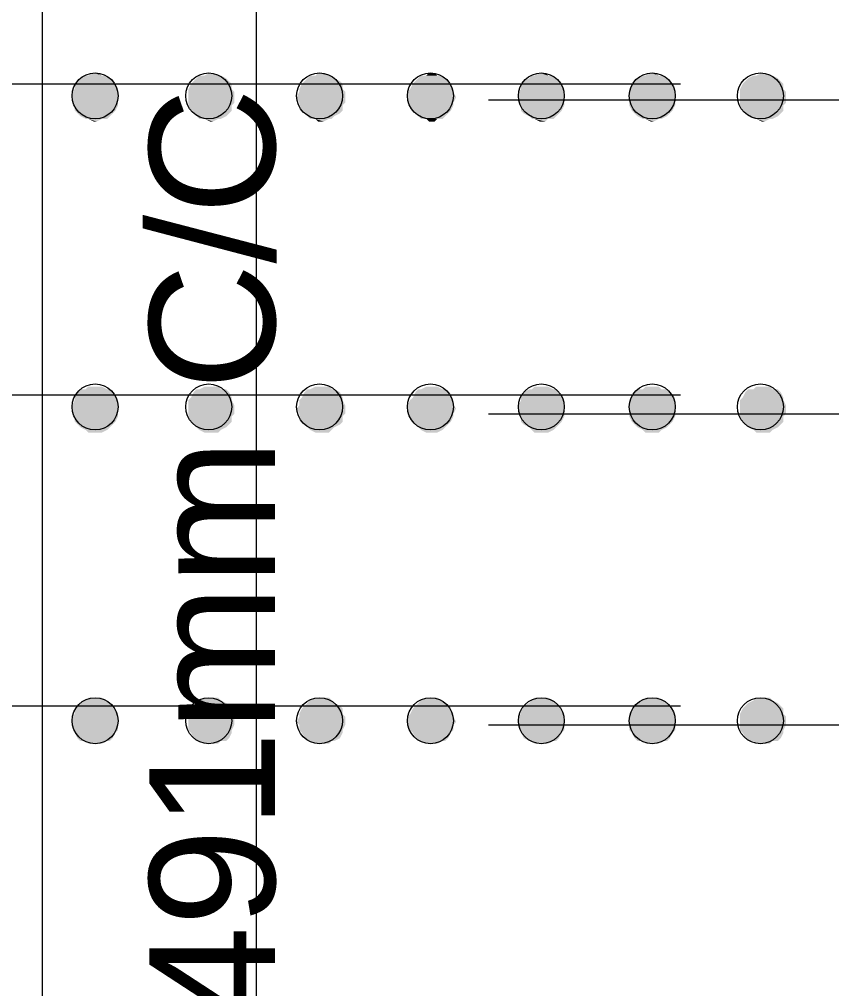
# Model space of a CAD drawing. Header units: inches. Extents: x 2 to 136, y 1 to 96.
# Drawn here: x 31.37 to 37.26, y 52.26 to 59.27 of the extents above; entities that cross this region are included whole.
import ezdxf

# ---------------------------------------------------------------- set-up
doc = ezdxf.new("R2010")
doc.units = ezdxf.units.IN
doc.header["$MEASUREMENT"] = 0
doc.layers.add('PDF_COLUMN', color=251, linetype='Continuous', true_color=0x636466)
doc.layers.add('PDF_Outer Line', color=165, linetype='Continuous', true_color=0x5258ac)
doc.layers.add('PDF_FLOOR LINES', color=7, linetype='Continuous')
doc.layers.add('PDF_Text', color=7, linetype='Continuous')
doc.styles.add('PDF Arial', font='arial.ttf')

msp = doc.modelspace()

# ---------------------------------------------------------------- linework, layer by layer
at = {"layer": 'PDF_COLUMN', "color": 7, "lineweight": 0}
for centre in [(31.9232, 58.719), (32.7457, 58.719), (31.9232, 56.467), (32.7457, 56.467), (31.9232, 54.1954), (32.7457, 54.1954)]:
    msp.add_circle(centre, 0.1665, dxfattribs=at)
at = {"layer": 'PDF_COLUMN', "lineweight": 0}
for centre in [(33.5486, 58.719), (34.3515, 58.719), (35.1544, 58.719), (35.9573, 58.719), (36.7406, 58.719), (33.5486, 56.467), (34.3515, 56.467), (35.1544, 56.467), (35.9573, 56.467), (36.7406, 56.467), (33.5486, 54.1954), (34.3515, 54.1954), (35.1544, 54.1954), (35.9573, 54.1954), (36.7406, 54.1954)]:
    msp.add_circle(centre, 0.1665, dxfattribs=at)
at = {"layer": 'PDF_COLUMN', "color": 7, "transparency": 33554559}
for points in [[(31.9134, 58.8855), (31.9722, 58.8659), (31.8743, 58.8659)], [(31.933, 58.8855), (31.9134, 58.8855), (31.9722, 58.8659)], [(32.7555, 58.8855), (32.8142, 58.8659), (32.7163, 58.8659)], [(32.7751, 58.8855), (32.7555, 58.8855), (32.8142, 58.8659)], [(31.7959, 58.8267), (32.0701, 58.8071), (31.7764, 58.8071)], [(32.0701, 58.8071), (31.7764, 58.8071), (32.0897, 58.768)], [(31.7764, 58.8071), (32.0897, 58.768), (31.7764, 58.768)], [(31.8155, 58.8463), (32.0505, 58.8267), (31.7959, 58.8267)], [(32.0505, 58.8267), (31.7959, 58.8267), (32.0701, 58.8071)], [(31.8547, 58.8659), (32.0309, 58.8463), (31.8155, 58.8463)], [(32.0309, 58.8463), (31.8155, 58.8463), (32.0505, 58.8267)], [(31.8743, 58.8659), (32.0114, 58.8659), (31.8547, 58.8659)], [(32.0114, 58.8659), (31.8547, 58.8659), (32.0309, 58.8463)], [(31.9722, 58.8659), (31.8743, 58.8659), (32.0114, 58.8659)], [(32.6184, 58.8071), (32.9122, 58.768), (32.5988, 58.768)], [(32.638, 58.8267), (32.9122, 58.8071), (32.6184, 58.8071)], [(32.9122, 58.8071), (32.6184, 58.8071), (32.9122, 58.768)], [(32.6576, 58.8463), (32.8926, 58.8267), (32.638, 58.8267)], [(32.8926, 58.8267), (32.638, 58.8267), (32.9122, 58.8071)], [(32.6772, 58.8659), (32.873, 58.8463), (32.6576, 58.8463)], [(32.873, 58.8463), (32.6576, 58.8463), (32.8926, 58.8267)], [(32.7163, 58.8659), (32.8338, 58.8659), (32.6772, 58.8659)], [(32.8338, 58.8659), (32.6772, 58.8659), (32.873, 58.8463)], [(32.8142, 58.8659), (32.7163, 58.8659), (32.8338, 58.8659)], [(31.7764, 58.768), (32.0897, 58.7484), (31.7568, 58.7484)], [(32.0897, 58.7484), (31.7568, 58.7484), (32.0897, 58.7092)], [(31.7568, 58.7484), (32.0897, 58.7092), (31.7568, 58.7092)], [(32.0897, 58.768), (31.7764, 58.768), (32.0897, 58.7484)], [(32.9122, 58.768), (32.5988, 58.768), (32.9317, 58.7484)], [(32.5988, 58.768), (32.9317, 58.7484), (32.5988, 58.7484)], [(32.9317, 58.7484), (32.5988, 58.7484), (32.9317, 58.7092)], [(32.5988, 58.7484), (32.9317, 58.7092), (32.5988, 58.7092)], [(32.0897, 58.7092), (31.7568, 58.7092), (32.0897, 58.6701)], [(31.7568, 58.7092), (32.0897, 58.6701), (31.7568, 58.6701)], [(32.0897, 58.6701), (31.7568, 58.6701), (32.0897, 58.6505)], [(31.7568, 58.6701), (32.0897, 58.6505), (31.7764, 58.6505)], [(32.9317, 58.7092), (32.5988, 58.7092), (32.9317, 58.6701)], [(32.5988, 58.7092), (32.9317, 58.6701), (32.5988, 58.6701)], [(32.9317, 58.6701), (32.5988, 58.6701), (32.9122, 58.6505)], [(32.5988, 58.6701), (32.9122, 58.6505), (32.5988, 58.6505)], [(32.0897, 58.6505), (31.7764, 58.6505), (32.0701, 58.6113)], [(31.7764, 58.6505), (32.0701, 58.6113), (31.7764, 58.6113)], [(32.0701, 58.6113), (31.7764, 58.6113), (32.0505, 58.5917)], [(31.7764, 58.6113), (32.0505, 58.5917), (31.7959, 58.5917)], [(32.9122, 58.6505), (32.5988, 58.6505), (32.9122, 58.6113)], [(32.5988, 58.6505), (32.9122, 58.6113), (32.6184, 58.6113)], [(32.9122, 58.6113), (32.6184, 58.6113), (32.8926, 58.5917)], [(32.6184, 58.6113), (32.8926, 58.5917), (32.638, 58.5917)], [(32.0505, 58.5917), (31.7959, 58.5917), (32.0309, 58.5722)], [(31.7959, 58.5917), (32.0309, 58.5722), (31.8155, 58.5722)], [(32.0309, 58.5722), (31.8155, 58.5722), (32.0114, 58.5526)], [(31.8155, 58.5722), (32.0114, 58.5526), (31.8547, 58.5526)], [(32.0114, 58.5526), (31.8547, 58.5526), (31.9722, 58.5526)], [(31.8547, 58.5526), (31.9722, 58.5526), (31.8743, 58.5526)], [(31.9722, 58.5526), (31.8743, 58.5526), (31.933, 58.533)], [(31.8743, 58.5526), (31.933, 58.533), (31.9134, 58.533)], [(32.8926, 58.5917), (32.638, 58.5917), (32.873, 58.5722)], [(32.638, 58.5917), (32.873, 58.5722), (32.6576, 58.5722)], [(32.873, 58.5722), (32.6576, 58.5722), (32.8338, 58.5526)], [(32.6576, 58.5722), (32.8338, 58.5526), (32.6772, 58.5526)], [(32.8338, 58.5526), (32.6772, 58.5526), (32.8142, 58.5526)], [(32.6772, 58.5526), (32.8142, 58.5526), (32.7163, 58.5526)], [(32.8142, 58.5526), (32.7163, 58.5526), (32.7751, 58.533)], [(32.7163, 58.5526), (32.7751, 58.533), (32.7555, 58.533)], [(31.7959, 56.5747), (32.0701, 56.5355), (31.7764, 56.5355)], [(31.8155, 56.5943), (32.0505, 56.5747), (31.7959, 56.5747)], [(32.0505, 56.5747), (31.7959, 56.5747), (32.0701, 56.5355)], [(31.8547, 56.5943), (32.0309, 56.5943), (31.8155, 56.5943)], [(32.0309, 56.5943), (31.8155, 56.5943), (32.0505, 56.5747)], [(31.8743, 56.6139), (32.0114, 56.5943), (31.8547, 56.5943)], [(32.0114, 56.5943), (31.8547, 56.5943), (32.0309, 56.5943)], [(31.9134, 56.6139), (31.9722, 56.6139), (31.8743, 56.6139)], [(31.9722, 56.6139), (31.8743, 56.6139), (32.0114, 56.5943)], [(31.933, 56.6139), (31.9134, 56.6139), (31.9722, 56.6139)], [(32.638, 56.5747), (32.9122, 56.5355), (32.6184, 56.5355)], [(32.6576, 56.5943), (32.8926, 56.5747), (32.638, 56.5747)], [(32.8926, 56.5747), (32.638, 56.5747), (32.9122, 56.5355)], [(32.6772, 56.5943), (32.873, 56.5943), (32.6576, 56.5943)], [(32.873, 56.5943), (32.6576, 56.5943), (32.8926, 56.5747)], [(32.7163, 56.6139), (32.8338, 56.5943), (32.6772, 56.5943)], [(32.8338, 56.5943), (32.6772, 56.5943), (32.873, 56.5943)], [(32.7555, 56.6139), (32.8142, 56.6139), (32.7163, 56.6139)], [(32.8142, 56.6139), (32.7163, 56.6139), (32.8338, 56.5943)], [(32.7751, 56.6139), (32.7555, 56.6139), (32.8142, 56.6139)], [(31.7764, 56.516), (32.0897, 56.4768), (31.7568, 56.4768)], [(32.0701, 56.5355), (31.7764, 56.5355), (32.0897, 56.516)], [(31.7764, 56.5355), (32.0897, 56.516), (31.7764, 56.516)], [(32.0897, 56.516), (31.7764, 56.516), (32.0897, 56.4768)], [(32.6184, 56.5355), (32.9122, 56.516), (32.5988, 56.516)], [(32.9122, 56.516), (32.5988, 56.516), (32.9317, 56.4768)], [(32.5988, 56.516), (32.9317, 56.4768), (32.5988, 56.4768)], [(32.9122, 56.5355), (32.6184, 56.5355), (32.9122, 56.516)], [(32.0897, 56.4768), (31.7568, 56.4768), (32.0897, 56.4572)], [(31.7568, 56.4768), (32.0897, 56.4572), (31.7568, 56.4572)], [(32.0897, 56.4572), (31.7568, 56.4572), (32.0897, 56.418)], [(31.7568, 56.4572), (32.0897, 56.418), (31.7568, 56.418)], [(32.9317, 56.4768), (32.5988, 56.4768), (32.9317, 56.4572)], [(32.5988, 56.4768), (32.9317, 56.4572), (32.5988, 56.4572)], [(32.9317, 56.4572), (32.5988, 56.4572), (32.9317, 56.418)], [(32.5988, 56.4572), (32.9317, 56.418), (32.5988, 56.418)], [(32.0897, 56.418), (31.7568, 56.418), (32.0897, 56.3985)], [(31.7568, 56.418), (32.0897, 56.3985), (31.7764, 56.3985)], [(32.0897, 56.3985), (31.7764, 56.3985), (32.0701, 56.3593)], [(31.7764, 56.3985), (32.0701, 56.3593), (31.7764, 56.3593)], [(32.0701, 56.3593), (31.7764, 56.3593), (32.0505, 56.3397)], [(31.7764, 56.3593), (32.0505, 56.3397), (31.7959, 56.3397)], [(32.9317, 56.418), (32.5988, 56.418), (32.9122, 56.3985)], [(32.5988, 56.418), (32.9122, 56.3985), (32.5988, 56.3985)], [(32.9122, 56.3985), (32.5988, 56.3985), (32.9122, 56.3593)], [(32.5988, 56.3985), (32.9122, 56.3593), (32.6184, 56.3593)], [(32.9122, 56.3593), (32.6184, 56.3593), (32.8926, 56.3397)], [(32.6184, 56.3593), (32.8926, 56.3397), (32.638, 56.3397)], [(32.0505, 56.3397), (31.7959, 56.3397), (32.0309, 56.3201)], [(31.7959, 56.3397), (32.0309, 56.3201), (31.8155, 56.3201)], [(32.0309, 56.3201), (31.8155, 56.3201), (32.0114, 56.3006)], [(31.8155, 56.3201), (32.0114, 56.3006), (31.8547, 56.3006)], [(32.0114, 56.3006), (31.8547, 56.3006), (31.9722, 56.281)], [(31.8547, 56.3006), (31.9722, 56.281), (31.8743, 56.281)], [(31.9722, 56.281), (31.8743, 56.281), (31.933, 56.281)], [(31.8743, 56.281), (31.933, 56.281), (31.9134, 56.281)], [(32.8926, 56.3397), (32.638, 56.3397), (32.873, 56.3201)], [(32.638, 56.3397), (32.873, 56.3201), (32.6576, 56.3201)], [(32.873, 56.3201), (32.6576, 56.3201), (32.8338, 56.3006)], [(32.6576, 56.3201), (32.8338, 56.3006), (32.6772, 56.3006)], [(32.8338, 56.3006), (32.6772, 56.3006), (32.8142, 56.281)], [(32.6772, 56.3006), (32.8142, 56.281), (32.7163, 56.281)], [(32.8142, 56.281), (32.7163, 56.281), (32.7751, 56.281)], [(32.7163, 56.281), (32.7751, 56.281), (32.7555, 56.281)], [(31.8155, 54.3227), (32.0505, 54.3031), (31.7959, 54.3031)], [(31.8547, 54.3423), (32.0309, 54.3227), (31.8155, 54.3227)], [(32.0309, 54.3227), (31.8155, 54.3227), (32.0505, 54.3031)], [(31.8743, 54.3619), (32.0114, 54.3423), (31.8547, 54.3423)], [(32.0114, 54.3423), (31.8547, 54.3423), (32.0309, 54.3227)], [(31.9134, 54.3619), (31.9722, 54.3619), (31.8743, 54.3619)], [(31.9722, 54.3619), (31.8743, 54.3619), (32.0114, 54.3423)], [(31.933, 54.3619), (31.9134, 54.3619), (31.9722, 54.3619)], [(32.6576, 54.3227), (32.8926, 54.3031), (32.638, 54.3031)], [(32.6772, 54.3423), (32.873, 54.3227), (32.6576, 54.3227)], [(32.873, 54.3227), (32.6576, 54.3227), (32.8926, 54.3031)], [(32.7163, 54.3619), (32.8338, 54.3423), (32.6772, 54.3423)], [(32.8338, 54.3423), (32.6772, 54.3423), (32.873, 54.3227)], [(32.7555, 54.3619), (32.8142, 54.3619), (32.7163, 54.3619)], [(32.8142, 54.3619), (32.7163, 54.3619), (32.8338, 54.3423)], [(32.7751, 54.3619), (32.7555, 54.3619), (32.8142, 54.3619)], [(31.7764, 54.2444), (32.0897, 54.2248), (31.7568, 54.2248)], [(31.7959, 54.3031), (32.0701, 54.2835), (31.7764, 54.2835)], [(32.0701, 54.2835), (31.7764, 54.2835), (32.0897, 54.2444)], [(31.7764, 54.2835), (32.0897, 54.2444), (31.7764, 54.2444)], [(32.0897, 54.2444), (31.7764, 54.2444), (32.0897, 54.2248)], [(32.0505, 54.3031), (31.7959, 54.3031), (32.0701, 54.2835)], [(32.6184, 54.2835), (32.9122, 54.2444), (32.5988, 54.2444)], [(32.9122, 54.2444), (32.5988, 54.2444), (32.9317, 54.2248)], [(32.5988, 54.2444), (32.9317, 54.2248), (32.5988, 54.2248)], [(32.638, 54.3031), (32.9122, 54.2835), (32.6184, 54.2835)], [(32.9122, 54.2835), (32.6184, 54.2835), (32.9122, 54.2444)], [(32.8926, 54.3031), (32.638, 54.3031), (32.9122, 54.2835)], [(32.0897, 54.2248), (31.7568, 54.2248), (32.0897, 54.1856)], [(31.7568, 54.2248), (32.0897, 54.1856), (31.7568, 54.1856)], [(32.0897, 54.1856), (31.7568, 54.1856), (32.0897, 54.166)], [(31.7568, 54.1856), (32.0897, 54.166), (31.7568, 54.166)], [(32.9317, 54.2248), (32.5988, 54.2248), (32.9317, 54.1856)], [(32.5988, 54.2248), (32.9317, 54.1856), (32.5988, 54.1856)], [(32.9317, 54.1856), (32.5988, 54.1856), (32.9317, 54.166)], [(32.5988, 54.1856), (32.9317, 54.166), (32.5988, 54.166)], [(32.0897, 54.166), (31.7568, 54.166), (32.0897, 54.1269)], [(31.7568, 54.166), (32.0897, 54.1269), (31.7764, 54.1269)], [(32.0897, 54.1269), (31.7764, 54.1269), (32.0701, 54.1073)], [(31.7764, 54.1269), (32.0701, 54.1073), (31.7764, 54.1073)], [(32.0701, 54.1073), (31.7764, 54.1073), (32.0505, 54.0681)], [(31.7764, 54.1073), (32.0505, 54.0681), (31.7959, 54.0681)], [(32.9317, 54.166), (32.5988, 54.166), (32.9122, 54.1269)], [(32.5988, 54.166), (32.9122, 54.1269), (32.5988, 54.1269)], [(32.9122, 54.1269), (32.5988, 54.1269), (32.9122, 54.1073)], [(32.5988, 54.1269), (32.9122, 54.1073), (32.6184, 54.1073)], [(32.9122, 54.1073), (32.6184, 54.1073), (32.8926, 54.0681)], [(32.6184, 54.1073), (32.8926, 54.0681), (32.638, 54.0681)], [(32.0505, 54.0681), (31.7959, 54.0681), (32.0309, 54.0485)], [(31.7959, 54.0681), (32.0309, 54.0485), (31.8155, 54.0485)], [(32.0309, 54.0485), (31.8155, 54.0485), (32.0114, 54.0485)], [(31.8155, 54.0485), (32.0114, 54.0485), (31.8547, 54.0485)], [(32.0114, 54.0485), (31.8547, 54.0485), (31.9722, 54.0289)], [(31.8547, 54.0485), (31.9722, 54.0289), (31.8743, 54.0289)], [(32.8926, 54.0681), (32.638, 54.0681), (32.873, 54.0485)], [(32.638, 54.0681), (32.873, 54.0485), (32.6576, 54.0485)], [(32.873, 54.0485), (32.6576, 54.0485), (32.8338, 54.0485)], [(32.6576, 54.0485), (32.8338, 54.0485), (32.6772, 54.0485)], [(32.8338, 54.0485), (32.6772, 54.0485), (32.8142, 54.0289)], [(32.6772, 54.0485), (32.8142, 54.0289), (32.7163, 54.0289)], [(31.9722, 54.0289), (31.8743, 54.0289), (31.933, 54.0289)], [(31.8743, 54.0289), (31.933, 54.0289), (31.9134, 54.0289)], [(32.8142, 54.0289), (32.7163, 54.0289), (32.7751, 54.0289)], [(32.7163, 54.0289), (32.7751, 54.0289), (32.7555, 54.0289)]]:
    msp.add_solid(points, dxfattribs=at)
at = {"layer": 'PDF_COLUMN', "transparency": 33554559}
for points in [[(33.5388, 58.8855), (33.6171, 58.8659), (33.5192, 58.8659)], [(33.578, 58.8855), (33.5388, 58.8855), (33.6171, 58.8659)], [(34.3417, 58.8855), (34.4005, 58.8659), (34.3221, 58.8659)], [(34.3809, 58.8855), (34.3417, 58.8855), (34.4005, 58.8659)], [(35.1446, 58.8855), (35.2033, 58.8659), (35.1054, 58.8659)], [(35.1838, 58.8855), (35.1446, 58.8855), (35.2033, 58.8659)], [(35.9475, 58.8855), (36.0062, 58.8659), (35.9083, 58.8659)], [(35.9671, 58.8855), (35.9475, 58.8855), (36.0062, 58.8659)], [(36.7504, 58.8855), (36.8091, 58.8659), (36.7112, 58.8659)], [(36.77, 58.8855), (36.7504, 58.8855), (36.8091, 58.8659)], [(33.4213, 58.8071), (33.7151, 58.768), (33.4017, 58.768)], [(33.4409, 58.8267), (33.7151, 58.8071), (33.4213, 58.8071)], [(33.7151, 58.8071), (33.4213, 58.8071), (33.7151, 58.768)], [(33.4605, 58.8463), (33.6955, 58.8267), (33.4409, 58.8267)], [(33.6955, 58.8267), (33.4409, 58.8267), (33.7151, 58.8071)], [(33.4801, 58.8659), (33.6563, 58.8463), (33.4605, 58.8463)], [(33.6563, 58.8463), (33.4605, 58.8463), (33.6955, 58.8267)], [(33.5192, 58.8659), (33.6367, 58.8659), (33.4801, 58.8659)], [(33.6367, 58.8659), (33.4801, 58.8659), (33.6563, 58.8463)], [(33.6171, 58.8659), (33.5192, 58.8659), (33.6367, 58.8659)], [(34.2242, 58.8071), (34.5179, 58.768), (34.2046, 58.768)], [(34.2438, 58.8267), (34.4984, 58.8071), (34.2242, 58.8071)], [(34.4984, 58.8071), (34.2242, 58.8071), (34.5179, 58.768)], [(34.2634, 58.8463), (34.4788, 58.8267), (34.2438, 58.8267)], [(34.4788, 58.8267), (34.2438, 58.8267), (34.4984, 58.8071)], [(34.283, 58.8659), (34.4592, 58.8463), (34.2634, 58.8463)], [(34.4592, 58.8463), (34.2634, 58.8463), (34.4788, 58.8267)], [(34.3221, 58.8659), (34.4396, 58.8659), (34.283, 58.8659)], [(34.4396, 58.8659), (34.283, 58.8659), (34.4592, 58.8463)], [(34.4005, 58.8659), (34.3221, 58.8659), (34.4396, 58.8659)], [(35.0271, 58.8267), (35.3013, 58.8071), (35.0075, 58.8071)], [(35.3013, 58.8071), (35.0075, 58.8071), (35.3208, 58.768)], [(35.0075, 58.8071), (35.3208, 58.768), (35.0075, 58.768)], [(35.0663, 58.8463), (35.2817, 58.8267), (35.0271, 58.8267)], [(35.2817, 58.8267), (35.0271, 58.8267), (35.3013, 58.8071)], [(35.0859, 58.8659), (35.2621, 58.8463), (35.0663, 58.8463)], [(35.2621, 58.8463), (35.0663, 58.8463), (35.2817, 58.8267)], [(35.1054, 58.8659), (35.2425, 58.8659), (35.0859, 58.8659)], [(35.2425, 58.8659), (35.0859, 58.8659), (35.2621, 58.8463)], [(35.2033, 58.8659), (35.1054, 58.8659), (35.2425, 58.8659)], [(35.8104, 58.8071), (36.1237, 58.768), (35.7908, 58.768)], [(35.83, 58.8267), (36.1042, 58.8071), (35.8104, 58.8071)], [(36.1042, 58.8071), (35.8104, 58.8071), (36.1237, 58.768)], [(35.8496, 58.8463), (36.0846, 58.8267), (35.83, 58.8267)], [(36.0846, 58.8267), (35.83, 58.8267), (36.1042, 58.8071)], [(35.8887, 58.8659), (36.065, 58.8463), (35.8496, 58.8463)], [(36.065, 58.8463), (35.8496, 58.8463), (36.0846, 58.8267)], [(35.9083, 58.8659), (36.0258, 58.8659), (35.8887, 58.8659)], [(36.0258, 58.8659), (35.8887, 58.8659), (36.065, 58.8463)], [(36.0062, 58.8659), (35.9083, 58.8659), (36.0258, 58.8659)], [(36.6133, 58.8071), (36.9071, 58.768), (36.5937, 58.768)], [(36.6329, 58.8267), (36.9071, 58.8071), (36.6133, 58.8071)], [(36.9071, 58.8071), (36.6133, 58.8071), (36.9071, 58.768)], [(36.6525, 58.8463), (36.8875, 58.8267), (36.6329, 58.8267)], [(36.8875, 58.8267), (36.6329, 58.8267), (36.9071, 58.8071)], [(36.6916, 58.8659), (36.8679, 58.8463), (36.6525, 58.8463)], [(36.8679, 58.8463), (36.6525, 58.8463), (36.8875, 58.8267)], [(36.7112, 58.8659), (36.8287, 58.8659), (36.6916, 58.8659)], [(36.8287, 58.8659), (36.6916, 58.8659), (36.8679, 58.8463)], [(36.8091, 58.8659), (36.7112, 58.8659), (36.8287, 58.8659)], [(33.4017, 58.7484), (33.7346, 58.7092), (33.3821, 58.7092)], [(33.7151, 58.768), (33.4017, 58.768), (33.7346, 58.7484)], [(33.4017, 58.768), (33.7346, 58.7484), (33.4017, 58.7484)], [(33.7346, 58.7484), (33.4017, 58.7484), (33.7346, 58.7092)], [(34.2046, 58.768), (34.5179, 58.7484), (34.185, 58.7484)], [(34.5179, 58.7484), (34.185, 58.7484), (34.5375, 58.7092)], [(34.185, 58.7484), (34.5375, 58.7092), (34.185, 58.7092)], [(34.5179, 58.768), (34.2046, 58.768), (34.5179, 58.7484)], [(35.0075, 58.768), (35.3208, 58.7484), (34.9879, 58.7484)], [(35.3208, 58.7484), (34.9879, 58.7484), (35.3208, 58.7092)], [(34.9879, 58.7484), (35.3208, 58.7092), (34.9879, 58.7092)], [(35.3208, 58.768), (35.0075, 58.768), (35.3208, 58.7484)], [(36.1237, 58.768), (35.7908, 58.768), (36.1237, 58.7484)], [(35.7908, 58.768), (36.1237, 58.7484), (35.7908, 58.7484)], [(36.1237, 58.7484), (35.7908, 58.7484), (36.1237, 58.7092)], [(35.7908, 58.7484), (36.1237, 58.7092), (35.7908, 58.7092)], [(36.9071, 58.768), (36.5937, 58.768), (36.9266, 58.7484)], [(36.5937, 58.768), (36.9266, 58.7484), (36.5937, 58.7484)], [(36.9266, 58.7484), (36.5937, 58.7484), (36.9266, 58.7092)], [(36.5937, 58.7484), (36.9266, 58.7092), (36.5937, 58.7092)], [(33.7346, 58.7092), (33.3821, 58.7092), (33.7346, 58.6701)], [(33.3821, 58.7092), (33.7346, 58.6701), (33.4017, 58.6701)], [(33.7346, 58.6701), (33.4017, 58.6701), (33.7151, 58.6505)], [(33.4017, 58.6701), (33.7151, 58.6505), (33.4017, 58.6505)], [(34.5375, 58.7092), (34.185, 58.7092), (34.5179, 58.6701)], [(34.185, 58.7092), (34.5179, 58.6701), (34.185, 58.6701)], [(34.5179, 58.6701), (34.185, 58.6701), (34.5179, 58.6505)], [(34.185, 58.6701), (34.5179, 58.6505), (34.2046, 58.6505)], [(35.3208, 58.7092), (34.9879, 58.7092), (35.3208, 58.6701)], [(34.9879, 58.7092), (35.3208, 58.6701), (34.9879, 58.6701)], [(35.3208, 58.6701), (34.9879, 58.6701), (35.3208, 58.6505)], [(34.9879, 58.6701), (35.3208, 58.6505), (35.0075, 58.6505)], [(36.1237, 58.7092), (35.7908, 58.7092), (36.1237, 58.6701)], [(35.7908, 58.7092), (36.1237, 58.6701), (35.7908, 58.6701)], [(36.1237, 58.6701), (35.7908, 58.6701), (36.1237, 58.6505)], [(35.7908, 58.6701), (36.1237, 58.6505), (35.7908, 58.6505)], [(36.9266, 58.7092), (36.5937, 58.7092), (36.9266, 58.6701)], [(36.5937, 58.7092), (36.9266, 58.6701), (36.5937, 58.6701)], [(36.9266, 58.6701), (36.5937, 58.6701), (36.9071, 58.6505)], [(36.5937, 58.6701), (36.9071, 58.6505), (36.5937, 58.6505)], [(33.7151, 58.6505), (33.4017, 58.6505), (33.7151, 58.6113)], [(33.4017, 58.6505), (33.7151, 58.6113), (33.4213, 58.6113)], [(33.7151, 58.6113), (33.4213, 58.6113), (33.6955, 58.5917)], [(33.4213, 58.6113), (33.6955, 58.5917), (33.4409, 58.5917)], [(34.5179, 58.6505), (34.2046, 58.6505), (34.4984, 58.6113)], [(34.2046, 58.6505), (34.4984, 58.6113), (34.2242, 58.6113)], [(34.4984, 58.6113), (34.2242, 58.6113), (34.4788, 58.5917)], [(34.2242, 58.6113), (34.4788, 58.5917), (34.2438, 58.5917)], [(35.3208, 58.6505), (35.0075, 58.6505), (35.3013, 58.6113)], [(35.0075, 58.6505), (35.3013, 58.6113), (35.0075, 58.6113)], [(35.3013, 58.6113), (35.0075, 58.6113), (35.2817, 58.5917)], [(35.0075, 58.6113), (35.2817, 58.5917), (35.0271, 58.5917)], [(36.1237, 58.6505), (35.7908, 58.6505), (36.1042, 58.6113)], [(35.7908, 58.6505), (36.1042, 58.6113), (35.8104, 58.6113)], [(36.1042, 58.6113), (35.8104, 58.6113), (36.0846, 58.5917)], [(35.8104, 58.6113), (36.0846, 58.5917), (35.83, 58.5917)], [(36.9071, 58.6505), (36.5937, 58.6505), (36.9071, 58.6113)], [(36.5937, 58.6505), (36.9071, 58.6113), (36.6133, 58.6113)], [(36.9071, 58.6113), (36.6133, 58.6113), (36.8875, 58.5917)], [(36.6133, 58.6113), (36.8875, 58.5917), (36.6329, 58.5917)], [(33.6955, 58.5917), (33.4409, 58.5917), (33.6563, 58.5722)], [(33.4409, 58.5917), (33.6563, 58.5722), (33.4605, 58.5722)], [(33.6563, 58.5722), (33.4605, 58.5722), (33.6367, 58.5526)], [(33.4605, 58.5722), (33.6367, 58.5526), (33.4801, 58.5526)], [(33.6367, 58.5526), (33.4801, 58.5526), (33.6171, 58.5526)], [(33.4801, 58.5526), (33.6171, 58.5526), (33.5192, 58.5526)], [(33.6171, 58.5526), (33.5192, 58.5526), (33.578, 58.533)], [(33.5192, 58.5526), (33.578, 58.533), (33.5388, 58.533)], [(34.4788, 58.5917), (34.2438, 58.5917), (34.4592, 58.5722)], [(34.2438, 58.5917), (34.4592, 58.5722), (34.2634, 58.5722)], [(34.4592, 58.5722), (34.2634, 58.5722), (34.4396, 58.5526)], [(34.2634, 58.5722), (34.4396, 58.5526), (34.283, 58.5526)], [(34.4396, 58.5526), (34.283, 58.5526), (34.4005, 58.5526)], [(34.283, 58.5526), (34.4005, 58.5526), (34.3221, 58.5526)], [(34.4005, 58.5526), (34.3221, 58.5526), (34.3809, 58.533)], [(34.3221, 58.5526), (34.3809, 58.533), (34.3417, 58.533)], [(35.2817, 58.5917), (35.0271, 58.5917), (35.2621, 58.5722)], [(35.0271, 58.5917), (35.2621, 58.5722), (35.0663, 58.5722)], [(35.2621, 58.5722), (35.0663, 58.5722), (35.2425, 58.5526)], [(35.0663, 58.5722), (35.2425, 58.5526), (35.0859, 58.5526)], [(35.2425, 58.5526), (35.0859, 58.5526), (35.2033, 58.5526)], [(35.0859, 58.5526), (35.2033, 58.5526), (35.1054, 58.5526)], [(35.2033, 58.5526), (35.1054, 58.5526), (35.1838, 58.533)], [(35.1054, 58.5526), (35.1838, 58.533), (35.1446, 58.533)], [(36.0846, 58.5917), (35.83, 58.5917), (36.065, 58.5722)], [(35.83, 58.5917), (36.065, 58.5722), (35.8496, 58.5722)], [(36.065, 58.5722), (35.8496, 58.5722), (36.0258, 58.5526)], [(35.8496, 58.5722), (36.0258, 58.5526), (35.8887, 58.5526)], [(36.0258, 58.5526), (35.8887, 58.5526), (36.0062, 58.5526)], [(35.8887, 58.5526), (36.0062, 58.5526), (35.9083, 58.5526)], [(36.0062, 58.5526), (35.9083, 58.5526), (35.9671, 58.533)], [(35.9083, 58.5526), (35.9671, 58.533), (35.9475, 58.533)], [(36.8875, 58.5917), (36.6329, 58.5917), (36.8679, 58.5722)], [(36.6329, 58.5917), (36.8679, 58.5722), (36.6525, 58.5722)], [(36.8679, 58.5722), (36.6525, 58.5722), (36.8287, 58.5526)], [(36.6525, 58.5722), (36.8287, 58.5526), (36.6916, 58.5526)], [(36.8287, 58.5526), (36.6916, 58.5526), (36.8091, 58.5526)], [(36.6916, 58.5526), (36.8091, 58.5526), (36.7112, 58.5526)], [(36.8091, 58.5526), (36.7112, 58.5526), (36.77, 58.533)], [(36.7112, 58.5526), (36.77, 58.533), (36.7504, 58.533)], [(33.4409, 56.5747), (33.7151, 56.5355), (33.4213, 56.5355)], [(33.4605, 56.5943), (33.6955, 56.5747), (33.4409, 56.5747)], [(33.6955, 56.5747), (33.4409, 56.5747), (33.7151, 56.5355)], [(33.4801, 56.5943), (33.6563, 56.5943), (33.4605, 56.5943)], [(33.6563, 56.5943), (33.4605, 56.5943), (33.6955, 56.5747)], [(33.5192, 56.6139), (33.6367, 56.5943), (33.4801, 56.5943)], [(33.6367, 56.5943), (33.4801, 56.5943), (33.6563, 56.5943)], [(33.5388, 56.6139), (33.6171, 56.6139), (33.5192, 56.6139)], [(33.6171, 56.6139), (33.5192, 56.6139), (33.6367, 56.5943)], [(33.578, 56.6139), (33.5388, 56.6139), (33.6171, 56.6139)], [(34.2438, 56.5747), (34.4984, 56.5355), (34.2242, 56.5355)], [(34.2634, 56.5943), (34.4788, 56.5747), (34.2438, 56.5747)], [(34.4788, 56.5747), (34.2438, 56.5747), (34.4984, 56.5355)], [(34.283, 56.5943), (34.4592, 56.5943), (34.2634, 56.5943)], [(34.4592, 56.5943), (34.2634, 56.5943), (34.4788, 56.5747)], [(34.3221, 56.6139), (34.4396, 56.5943), (34.283, 56.5943)], [(34.4396, 56.5943), (34.283, 56.5943), (34.4592, 56.5943)], [(34.3417, 56.6139), (34.4005, 56.6139), (34.3221, 56.6139)], [(34.4005, 56.6139), (34.3221, 56.6139), (34.4396, 56.5943)], [(34.3809, 56.6139), (34.3417, 56.6139), (34.4005, 56.6139)], [(35.0271, 56.5747), (35.3013, 56.5355), (35.0075, 56.5355)], [(35.0663, 56.5943), (35.2817, 56.5747), (35.0271, 56.5747)], [(35.2817, 56.5747), (35.0271, 56.5747), (35.3013, 56.5355)], [(35.0859, 56.5943), (35.2621, 56.5943), (35.0663, 56.5943)], [(35.2621, 56.5943), (35.0663, 56.5943), (35.2817, 56.5747)], [(35.1054, 56.6139), (35.2425, 56.5943), (35.0859, 56.5943)], [(35.2425, 56.5943), (35.0859, 56.5943), (35.2621, 56.5943)], [(35.1446, 56.6139), (35.2033, 56.6139), (35.1054, 56.6139)], [(35.2033, 56.6139), (35.1054, 56.6139), (35.2425, 56.5943)], [(35.1838, 56.6139), (35.1446, 56.6139), (35.2033, 56.6139)], [(35.83, 56.5747), (36.1042, 56.5355), (35.8104, 56.5355)], [(35.8496, 56.5943), (36.0846, 56.5747), (35.83, 56.5747)], [(36.0846, 56.5747), (35.83, 56.5747), (36.1042, 56.5355)], [(35.8887, 56.5943), (36.065, 56.5943), (35.8496, 56.5943)], [(36.065, 56.5943), (35.8496, 56.5943), (36.0846, 56.5747)], [(35.9083, 56.6139), (36.0258, 56.5943), (35.8887, 56.5943)], [(36.0258, 56.5943), (35.8887, 56.5943), (36.065, 56.5943)], [(35.9475, 56.6139), (36.0062, 56.6139), (35.9083, 56.6139)], [(36.0062, 56.6139), (35.9083, 56.6139), (36.0258, 56.5943)], [(35.9671, 56.6139), (35.9475, 56.6139), (36.0062, 56.6139)], [(36.6329, 56.5747), (36.9071, 56.5355), (36.6133, 56.5355)], [(36.6525, 56.5943), (36.8875, 56.5747), (36.6329, 56.5747)], [(36.8875, 56.5747), (36.6329, 56.5747), (36.9071, 56.5355)], [(36.6916, 56.5943), (36.8679, 56.5943), (36.6525, 56.5943)], [(36.8679, 56.5943), (36.6525, 56.5943), (36.8875, 56.5747)], [(36.7112, 56.6139), (36.8287, 56.5943), (36.6916, 56.5943)], [(36.8287, 56.5943), (36.6916, 56.5943), (36.8679, 56.5943)], [(36.7504, 56.6139), (36.8091, 56.6139), (36.7112, 56.6139)], [(36.8091, 56.6139), (36.7112, 56.6139), (36.8287, 56.5943)], [(36.77, 56.6139), (36.7504, 56.6139), (36.8091, 56.6139)], [(33.4213, 56.5355), (33.7151, 56.516), (33.4017, 56.516)], [(33.7151, 56.516), (33.4017, 56.516), (33.7346, 56.4768)], [(33.4017, 56.516), (33.7346, 56.4768), (33.4017, 56.4768)], [(33.7151, 56.5355), (33.4213, 56.5355), (33.7151, 56.516)], [(34.2046, 56.516), (34.5179, 56.4768), (34.185, 56.4768)], [(34.2242, 56.5355), (34.5179, 56.516), (34.2046, 56.516)], [(34.5179, 56.516), (34.2046, 56.516), (34.5179, 56.4768)], [(34.4984, 56.5355), (34.2242, 56.5355), (34.5179, 56.516)], [(35.0075, 56.516), (35.3208, 56.4768), (34.9879, 56.4768)], [(35.3013, 56.5355), (35.0075, 56.5355), (35.3208, 56.516)], [(35.0075, 56.5355), (35.3208, 56.516), (35.0075, 56.516)], [(35.3208, 56.516), (35.0075, 56.516), (35.3208, 56.4768)], [(35.8104, 56.5355), (36.1237, 56.516), (35.7908, 56.516)], [(36.1237, 56.516), (35.7908, 56.516), (36.1237, 56.4768)], [(35.7908, 56.516), (36.1237, 56.4768), (35.7908, 56.4768)], [(36.1042, 56.5355), (35.8104, 56.5355), (36.1237, 56.516)], [(36.6133, 56.5355), (36.9071, 56.516), (36.5937, 56.516)], [(36.9071, 56.516), (36.5937, 56.516), (36.9266, 56.4768)], [(36.5937, 56.516), (36.9266, 56.4768), (36.5937, 56.4768)], [(36.9071, 56.5355), (36.6133, 56.5355), (36.9071, 56.516)], [(33.4017, 56.4768), (33.7346, 56.4572), (33.3821, 56.4572)], [(33.7346, 56.4572), (33.3821, 56.4572), (33.7346, 56.418)], [(33.3821, 56.4572), (33.7346, 56.418), (33.4017, 56.418)], [(33.7346, 56.4768), (33.4017, 56.4768), (33.7346, 56.4572)], [(34.5179, 56.4768), (34.185, 56.4768), (34.5375, 56.4572)], [(34.185, 56.4768), (34.5375, 56.4572), (34.185, 56.4572)], [(34.5375, 56.4572), (34.185, 56.4572), (34.5179, 56.418)], [(34.185, 56.4572), (34.5179, 56.418), (34.185, 56.418)], [(35.3208, 56.4768), (34.9879, 56.4768), (35.3208, 56.4572)], [(34.9879, 56.4768), (35.3208, 56.4572), (34.9879, 56.4572)], [(35.3208, 56.4572), (34.9879, 56.4572), (35.3208, 56.418)], [(34.9879, 56.4572), (35.3208, 56.418), (34.9879, 56.418)], [(36.1237, 56.4768), (35.7908, 56.4768), (36.1237, 56.4572)], [(35.7908, 56.4768), (36.1237, 56.4572), (35.7908, 56.4572)], [(36.1237, 56.4572), (35.7908, 56.4572), (36.1237, 56.418)], [(35.7908, 56.4572), (36.1237, 56.418), (35.7908, 56.418)], [(36.9266, 56.4768), (36.5937, 56.4768), (36.9266, 56.4572)], [(36.5937, 56.4768), (36.9266, 56.4572), (36.5937, 56.4572)], [(36.9266, 56.4572), (36.5937, 56.4572), (36.9266, 56.418)], [(36.5937, 56.4572), (36.9266, 56.418), (36.5937, 56.418)], [(33.7346, 56.418), (33.4017, 56.418), (33.7151, 56.3985)], [(33.4017, 56.418), (33.7151, 56.3985), (33.4017, 56.3985)], [(33.7151, 56.3985), (33.4017, 56.3985), (33.7151, 56.3593)], [(33.4017, 56.3985), (33.7151, 56.3593), (33.4213, 56.3593)], [(33.7151, 56.3593), (33.4213, 56.3593), (33.6955, 56.3397)], [(33.4213, 56.3593), (33.6955, 56.3397), (33.4409, 56.3397)], [(34.5179, 56.418), (34.185, 56.418), (34.5179, 56.3985)], [(34.185, 56.418), (34.5179, 56.3985), (34.2046, 56.3985)], [(34.5179, 56.3985), (34.2046, 56.3985), (34.4984, 56.3593)], [(34.2046, 56.3985), (34.4984, 56.3593), (34.2242, 56.3593)], [(34.4984, 56.3593), (34.2242, 56.3593), (34.4788, 56.3397)], [(34.2242, 56.3593), (34.4788, 56.3397), (34.2438, 56.3397)], [(35.3208, 56.418), (34.9879, 56.418), (35.3208, 56.3985)], [(34.9879, 56.418), (35.3208, 56.3985), (35.0075, 56.3985)], [(35.3208, 56.3985), (35.0075, 56.3985), (35.3013, 56.3593)], [(35.0075, 56.3985), (35.3013, 56.3593), (35.0075, 56.3593)], [(35.3013, 56.3593), (35.0075, 56.3593), (35.2817, 56.3397)], [(35.0075, 56.3593), (35.2817, 56.3397), (35.0271, 56.3397)], [(36.1237, 56.418), (35.7908, 56.418), (36.1237, 56.3985)], [(35.7908, 56.418), (36.1237, 56.3985), (35.7908, 56.3985)], [(36.1237, 56.3985), (35.7908, 56.3985), (36.1042, 56.3593)], [(35.7908, 56.3985), (36.1042, 56.3593), (35.8104, 56.3593)], [(36.1042, 56.3593), (35.8104, 56.3593), (36.0846, 56.3397)], [(35.8104, 56.3593), (36.0846, 56.3397), (35.83, 56.3397)], [(36.9266, 56.418), (36.5937, 56.418), (36.9071, 56.3985)], [(36.5937, 56.418), (36.9071, 56.3985), (36.5937, 56.3985)], [(36.9071, 56.3985), (36.5937, 56.3985), (36.9071, 56.3593)], [(36.5937, 56.3985), (36.9071, 56.3593), (36.6133, 56.3593)], [(36.9071, 56.3593), (36.6133, 56.3593), (36.8875, 56.3397)], [(36.6133, 56.3593), (36.8875, 56.3397), (36.6329, 56.3397)], [(33.6955, 56.3397), (33.4409, 56.3397), (33.6563, 56.3201)], [(33.4409, 56.3397), (33.6563, 56.3201), (33.4605, 56.3201)], [(33.6563, 56.3201), (33.4605, 56.3201), (33.6367, 56.3006)], [(33.4605, 56.3201), (33.6367, 56.3006), (33.4801, 56.3006)], [(33.6367, 56.3006), (33.4801, 56.3006), (33.6171, 56.281)], [(33.4801, 56.3006), (33.6171, 56.281), (33.5192, 56.281)], [(33.6171, 56.281), (33.5192, 56.281), (33.578, 56.281)], [(33.5192, 56.281), (33.578, 56.281), (33.5388, 56.281)], [(34.4788, 56.3397), (34.2438, 56.3397), (34.4592, 56.3201)], [(34.2438, 56.3397), (34.4592, 56.3201), (34.2634, 56.3201)], [(34.4592, 56.3201), (34.2634, 56.3201), (34.4396, 56.3006)], [(34.2634, 56.3201), (34.4396, 56.3006), (34.283, 56.3006)], [(34.4396, 56.3006), (34.283, 56.3006), (34.4005, 56.281)], [(34.283, 56.3006), (34.4005, 56.281), (34.3221, 56.281)], [(34.4005, 56.281), (34.3221, 56.281), (34.3809, 56.281)], [(34.3221, 56.281), (34.3809, 56.281), (34.3417, 56.281)], [(35.2817, 56.3397), (35.0271, 56.3397), (35.2621, 56.3201)], [(35.0271, 56.3397), (35.2621, 56.3201), (35.0663, 56.3201)], [(35.2621, 56.3201), (35.0663, 56.3201), (35.2425, 56.3006)], [(35.0663, 56.3201), (35.2425, 56.3006), (35.0859, 56.3006)], [(35.2425, 56.3006), (35.0859, 56.3006), (35.2033, 56.281)], [(35.0859, 56.3006), (35.2033, 56.281), (35.1054, 56.281)], [(35.2033, 56.281), (35.1054, 56.281), (35.1838, 56.281)], [(35.1054, 56.281), (35.1838, 56.281), (35.1446, 56.281)], [(36.0846, 56.3397), (35.83, 56.3397), (36.065, 56.3201)], [(35.83, 56.3397), (36.065, 56.3201), (35.8496, 56.3201)], [(36.065, 56.3201), (35.8496, 56.3201), (36.0258, 56.3006)], [(35.8496, 56.3201), (36.0258, 56.3006), (35.8887, 56.3006)], [(36.0258, 56.3006), (35.8887, 56.3006), (36.0062, 56.281)], [(35.8887, 56.3006), (36.0062, 56.281), (35.9083, 56.281)], [(36.0062, 56.281), (35.9083, 56.281), (35.9671, 56.281)], [(35.9083, 56.281), (35.9671, 56.281), (35.9475, 56.281)], [(36.8875, 56.3397), (36.6329, 56.3397), (36.8679, 56.3201)], [(36.6329, 56.3397), (36.8679, 56.3201), (36.6525, 56.3201)], [(36.8679, 56.3201), (36.6525, 56.3201), (36.8287, 56.3006)], [(36.6525, 56.3201), (36.8287, 56.3006), (36.6916, 56.3006)], [(36.8287, 56.3006), (36.6916, 56.3006), (36.8091, 56.281)], [(36.6916, 56.3006), (36.8091, 56.281), (36.7112, 56.281)], [(36.8091, 56.281), (36.7112, 56.281), (36.77, 56.281)], [(36.7112, 56.281), (36.77, 56.281), (36.7504, 56.281)], [(33.4605, 54.3227), (33.6955, 54.3031), (33.4409, 54.3031)], [(33.4801, 54.3423), (33.6563, 54.3227), (33.4605, 54.3227)], [(33.6563, 54.3227), (33.4605, 54.3227), (33.6955, 54.3031)], [(33.5192, 54.3619), (33.6367, 54.3423), (33.4801, 54.3423)], [(33.6367, 54.3423), (33.4801, 54.3423), (33.6563, 54.3227)], [(33.5388, 54.3619), (33.6171, 54.3619), (33.5192, 54.3619)], [(33.6171, 54.3619), (33.5192, 54.3619), (33.6367, 54.3423)], [(33.578, 54.3619), (33.5388, 54.3619), (33.6171, 54.3619)], [(34.2634, 54.3227), (34.4788, 54.3031), (34.2438, 54.3031)], [(34.283, 54.3423), (34.4592, 54.3227), (34.2634, 54.3227)], [(34.4592, 54.3227), (34.2634, 54.3227), (34.4788, 54.3031)], [(34.3221, 54.3619), (34.4396, 54.3423), (34.283, 54.3423)], [(34.4396, 54.3423), (34.283, 54.3423), (34.4592, 54.3227)], [(34.3417, 54.3619), (34.4005, 54.3619), (34.3221, 54.3619)], [(34.4005, 54.3619), (34.3221, 54.3619), (34.4396, 54.3423)], [(34.3809, 54.3619), (34.3417, 54.3619), (34.4005, 54.3619)], [(35.0663, 54.3227), (35.2817, 54.3031), (35.0271, 54.3031)], [(35.0859, 54.3423), (35.2621, 54.3227), (35.0663, 54.3227)], [(35.2621, 54.3227), (35.0663, 54.3227), (35.2817, 54.3031)], [(35.1054, 54.3619), (35.2425, 54.3423), (35.0859, 54.3423)], [(35.2425, 54.3423), (35.0859, 54.3423), (35.2621, 54.3227)], [(35.1446, 54.3619), (35.2033, 54.3619), (35.1054, 54.3619)], [(35.2033, 54.3619), (35.1054, 54.3619), (35.2425, 54.3423)], [(35.1838, 54.3619), (35.1446, 54.3619), (35.2033, 54.3619)], [(35.8496, 54.3227), (36.0846, 54.3031), (35.83, 54.3031)], [(35.8887, 54.3423), (36.065, 54.3227), (35.8496, 54.3227)], [(36.065, 54.3227), (35.8496, 54.3227), (36.0846, 54.3031)], [(35.9083, 54.3619), (36.0258, 54.3423), (35.8887, 54.3423)], [(36.0258, 54.3423), (35.8887, 54.3423), (36.065, 54.3227)], [(35.9475, 54.3619), (36.0062, 54.3619), (35.9083, 54.3619)], [(36.0062, 54.3619), (35.9083, 54.3619), (36.0258, 54.3423)], [(35.9671, 54.3619), (35.9475, 54.3619), (36.0062, 54.3619)], [(36.6525, 54.3227), (36.8875, 54.3031), (36.6329, 54.3031)], [(36.6916, 54.3423), (36.8679, 54.3227), (36.6525, 54.3227)], [(36.8679, 54.3227), (36.6525, 54.3227), (36.8875, 54.3031)], [(36.7112, 54.3619), (36.8287, 54.3423), (36.6916, 54.3423)], [(36.8287, 54.3423), (36.6916, 54.3423), (36.8679, 54.3227)], [(36.7504, 54.3619), (36.8091, 54.3619), (36.7112, 54.3619)], [(36.8091, 54.3619), (36.7112, 54.3619), (36.8287, 54.3423)], [(36.77, 54.3619), (36.7504, 54.3619), (36.8091, 54.3619)], [(33.4213, 54.2835), (33.7151, 54.2444), (33.4017, 54.2444)], [(33.7151, 54.2444), (33.4017, 54.2444), (33.7346, 54.2248)], [(33.4017, 54.2444), (33.7346, 54.2248), (33.4017, 54.2248)], [(33.4409, 54.3031), (33.7151, 54.2835), (33.4213, 54.2835)], [(33.7151, 54.2835), (33.4213, 54.2835), (33.7151, 54.2444)], [(33.6955, 54.3031), (33.4409, 54.3031), (33.7151, 54.2835)], [(34.2046, 54.2444), (34.5179, 54.2248), (34.185, 54.2248)], [(34.2242, 54.2835), (34.5179, 54.2444), (34.2046, 54.2444)], [(34.5179, 54.2444), (34.2046, 54.2444), (34.5179, 54.2248)], [(34.2438, 54.3031), (34.4984, 54.2835), (34.2242, 54.2835)], [(34.4984, 54.2835), (34.2242, 54.2835), (34.5179, 54.2444)], [(34.4788, 54.3031), (34.2438, 54.3031), (34.4984, 54.2835)], [(35.0075, 54.2444), (35.3208, 54.2248), (34.9879, 54.2248)], [(35.0271, 54.3031), (35.3013, 54.2835), (35.0075, 54.2835)], [(35.3013, 54.2835), (35.0075, 54.2835), (35.3208, 54.2444)], [(35.0075, 54.2835), (35.3208, 54.2444), (35.0075, 54.2444)], [(35.3208, 54.2444), (35.0075, 54.2444), (35.3208, 54.2248)], [(35.2817, 54.3031), (35.0271, 54.3031), (35.3013, 54.2835)], [(35.8104, 54.2835), (36.1237, 54.2444), (35.7908, 54.2444)], [(36.1237, 54.2444), (35.7908, 54.2444), (36.1237, 54.2248)], [(35.7908, 54.2444), (36.1237, 54.2248), (35.7908, 54.2248)], [(35.83, 54.3031), (36.1042, 54.2835), (35.8104, 54.2835)], [(36.1042, 54.2835), (35.8104, 54.2835), (36.1237, 54.2444)], [(36.0846, 54.3031), (35.83, 54.3031), (36.1042, 54.2835)], [(36.6133, 54.2835), (36.9071, 54.2444), (36.5937, 54.2444)], [(36.9071, 54.2444), (36.5937, 54.2444), (36.9266, 54.2248)], [(36.5937, 54.2444), (36.9266, 54.2248), (36.5937, 54.2248)], [(36.6329, 54.3031), (36.9071, 54.2835), (36.6133, 54.2835)], [(36.9071, 54.2835), (36.6133, 54.2835), (36.9071, 54.2444)], [(36.8875, 54.3031), (36.6329, 54.3031), (36.9071, 54.2835)], [(33.4017, 54.2248), (33.7346, 54.1856), (33.3821, 54.1856)], [(33.7346, 54.1856), (33.3821, 54.1856), (33.7346, 54.166)], [(33.3821, 54.1856), (33.7346, 54.166), (33.4017, 54.166)], [(33.7346, 54.2248), (33.4017, 54.2248), (33.7346, 54.1856)], [(34.5179, 54.2248), (34.185, 54.2248), (34.5375, 54.1856)], [(34.185, 54.2248), (34.5375, 54.1856), (34.185, 54.1856)], [(34.5375, 54.1856), (34.185, 54.1856), (34.5179, 54.166)], [(34.185, 54.1856), (34.5179, 54.166), (34.185, 54.166)], [(35.3208, 54.2248), (34.9879, 54.2248), (35.3208, 54.1856)], [(34.9879, 54.2248), (35.3208, 54.1856), (34.9879, 54.1856)], [(35.3208, 54.1856), (34.9879, 54.1856), (35.3208, 54.166)], [(34.9879, 54.1856), (35.3208, 54.166), (34.9879, 54.166)], [(36.1237, 54.2248), (35.7908, 54.2248), (36.1237, 54.1856)], [(35.7908, 54.2248), (36.1237, 54.1856), (35.7908, 54.1856)], [(36.1237, 54.1856), (35.7908, 54.1856), (36.1237, 54.166)], [(35.7908, 54.1856), (36.1237, 54.166), (35.7908, 54.166)], [(36.9266, 54.2248), (36.5937, 54.2248), (36.9266, 54.1856)], [(36.5937, 54.2248), (36.9266, 54.1856), (36.5937, 54.1856)], [(36.9266, 54.1856), (36.5937, 54.1856), (36.9266, 54.166)], [(36.5937, 54.1856), (36.9266, 54.166), (36.5937, 54.166)], [(33.7346, 54.166), (33.4017, 54.166), (33.7151, 54.1269)], [(33.4017, 54.166), (33.7151, 54.1269), (33.4017, 54.1269)], [(33.7151, 54.1269), (33.4017, 54.1269), (33.7151, 54.1073)], [(33.4017, 54.1269), (33.7151, 54.1073), (33.4213, 54.1073)], [(33.7151, 54.1073), (33.4213, 54.1073), (33.6955, 54.0681)], [(33.4213, 54.1073), (33.6955, 54.0681), (33.4409, 54.0681)], [(34.5179, 54.166), (34.185, 54.166), (34.5179, 54.1269)], [(34.185, 54.166), (34.5179, 54.1269), (34.2046, 54.1269)], [(34.5179, 54.1269), (34.2046, 54.1269), (34.4984, 54.1073)], [(34.2046, 54.1269), (34.4984, 54.1073), (34.2242, 54.1073)], [(34.4984, 54.1073), (34.2242, 54.1073), (34.4788, 54.0681)], [(34.2242, 54.1073), (34.4788, 54.0681), (34.2438, 54.0681)], [(35.3208, 54.166), (34.9879, 54.166), (35.3208, 54.1269)], [(34.9879, 54.166), (35.3208, 54.1269), (35.0075, 54.1269)], [(35.3208, 54.1269), (35.0075, 54.1269), (35.3013, 54.1073)], [(35.0075, 54.1269), (35.3013, 54.1073), (35.0075, 54.1073)], [(35.3013, 54.1073), (35.0075, 54.1073), (35.2817, 54.0681)], [(35.0075, 54.1073), (35.2817, 54.0681), (35.0271, 54.0681)], [(36.1237, 54.166), (35.7908, 54.166), (36.1237, 54.1269)], [(35.7908, 54.166), (36.1237, 54.1269), (35.7908, 54.1269)], [(36.1237, 54.1269), (35.7908, 54.1269), (36.1042, 54.1073)], [(35.7908, 54.1269), (36.1042, 54.1073), (35.8104, 54.1073)], [(36.1042, 54.1073), (35.8104, 54.1073), (36.0846, 54.0681)], [(35.8104, 54.1073), (36.0846, 54.0681), (35.83, 54.0681)], [(36.9266, 54.166), (36.5937, 54.166), (36.9071, 54.1269)], [(36.5937, 54.166), (36.9071, 54.1269), (36.5937, 54.1269)], [(36.9071, 54.1269), (36.5937, 54.1269), (36.9071, 54.1073)], [(36.5937, 54.1269), (36.9071, 54.1073), (36.6133, 54.1073)], [(36.9071, 54.1073), (36.6133, 54.1073), (36.8875, 54.0681)], [(36.6133, 54.1073), (36.8875, 54.0681), (36.6329, 54.0681)], [(33.6955, 54.0681), (33.4409, 54.0681), (33.6563, 54.0485)], [(33.4409, 54.0681), (33.6563, 54.0485), (33.4605, 54.0485)], [(33.6563, 54.0485), (33.4605, 54.0485), (33.6367, 54.0485)], [(33.4605, 54.0485), (33.6367, 54.0485), (33.4801, 54.0485)], [(33.6367, 54.0485), (33.4801, 54.0485), (33.6171, 54.0289)], [(33.4801, 54.0485), (33.6171, 54.0289), (33.5192, 54.0289)], [(34.4788, 54.0681), (34.2438, 54.0681), (34.4592, 54.0485)], [(34.2438, 54.0681), (34.4592, 54.0485), (34.2634, 54.0485)], [(34.4592, 54.0485), (34.2634, 54.0485), (34.4396, 54.0485)], [(34.2634, 54.0485), (34.4396, 54.0485), (34.283, 54.0485)], [(34.4396, 54.0485), (34.283, 54.0485), (34.4005, 54.0289)], [(34.283, 54.0485), (34.4005, 54.0289), (34.3221, 54.0289)], [(35.2817, 54.0681), (35.0271, 54.0681), (35.2621, 54.0485)], [(35.0271, 54.0681), (35.2621, 54.0485), (35.0663, 54.0485)], [(35.2621, 54.0485), (35.0663, 54.0485), (35.2425, 54.0485)], [(35.0663, 54.0485), (35.2425, 54.0485), (35.0859, 54.0485)], [(35.2425, 54.0485), (35.0859, 54.0485), (35.2033, 54.0289)], [(35.0859, 54.0485), (35.2033, 54.0289), (35.1054, 54.0289)], [(36.0846, 54.0681), (35.83, 54.0681), (36.065, 54.0485)], [(35.83, 54.0681), (36.065, 54.0485), (35.8496, 54.0485)], [(36.065, 54.0485), (35.8496, 54.0485), (36.0258, 54.0485)], [(35.8496, 54.0485), (36.0258, 54.0485), (35.8887, 54.0485)], [(36.0258, 54.0485), (35.8887, 54.0485), (36.0062, 54.0289)], [(35.8887, 54.0485), (36.0062, 54.0289), (35.9083, 54.0289)], [(36.8875, 54.0681), (36.6329, 54.0681), (36.8679, 54.0485)], [(36.6329, 54.0681), (36.8679, 54.0485), (36.6525, 54.0485)], [(36.8679, 54.0485), (36.6525, 54.0485), (36.8287, 54.0485)], [(36.6525, 54.0485), (36.8287, 54.0485), (36.6916, 54.0485)], [(36.8287, 54.0485), (36.6916, 54.0485), (36.8091, 54.0289)], [(36.6916, 54.0485), (36.8091, 54.0289), (36.7112, 54.0289)], [(33.6171, 54.0289), (33.5192, 54.0289), (33.578, 54.0289)], [(33.5192, 54.0289), (33.578, 54.0289), (33.5388, 54.0289)], [(34.4005, 54.0289), (34.3221, 54.0289), (34.3809, 54.0289)], [(34.3221, 54.0289), (34.3809, 54.0289), (34.3417, 54.0289)], [(35.2033, 54.0289), (35.1054, 54.0289), (35.1838, 54.0289)], [(35.1054, 54.0289), (35.1838, 54.0289), (35.1446, 54.0289)], [(36.0062, 54.0289), (35.9083, 54.0289), (35.9671, 54.0289)], [(35.9083, 54.0289), (35.9671, 54.0289), (35.9475, 54.0289)], [(36.8091, 54.0289), (36.7112, 54.0289), (36.77, 54.0289)], [(36.7112, 54.0289), (36.77, 54.0289), (36.7504, 54.0289)]]:
    msp.add_solid(points, dxfattribs=at)
at = {"layer": 'PDF_FLOOR LINES', "lineweight": 0}
for points in [[(28.4277, 58.8071), (36.1629, 58.8071)], [(34.7725, 58.6897), (42.6252, 58.6897)], [(28.4277, 56.5551), (36.1629, 56.5551)], [(34.7725, 56.418), (42.6252, 56.418)], [(28.4277, 54.3031), (36.1629, 54.3031)], [(34.7725, 54.166), (42.6252, 54.166)]]:
    msp.add_lwpolyline(points, dxfattribs=at)
at = {"layer": 'PDF_Outer Line', "color": 7, "lineweight": 0}
msp.add_lwpolyline([(31.5414, 67.4823), (33.0884, 67.4823), (33.0884, 44.9425), (31.5414, 44.9425)], close=True, dxfattribs=at)

# ---------------------------------------------------------------- texts
at = {"layer": 'PDF_Text', "insert": (33.2377, 34.6423), "char_height": 0.909122, "attachment_point": 7, "rotation": 90, "style": 'PDF Arial'}
msp.add_mtext('· SKYLIGHT CLIP DISTANCE 491mm C/C', dxfattribs=at)

doc.saveas('drawing.dxf')
